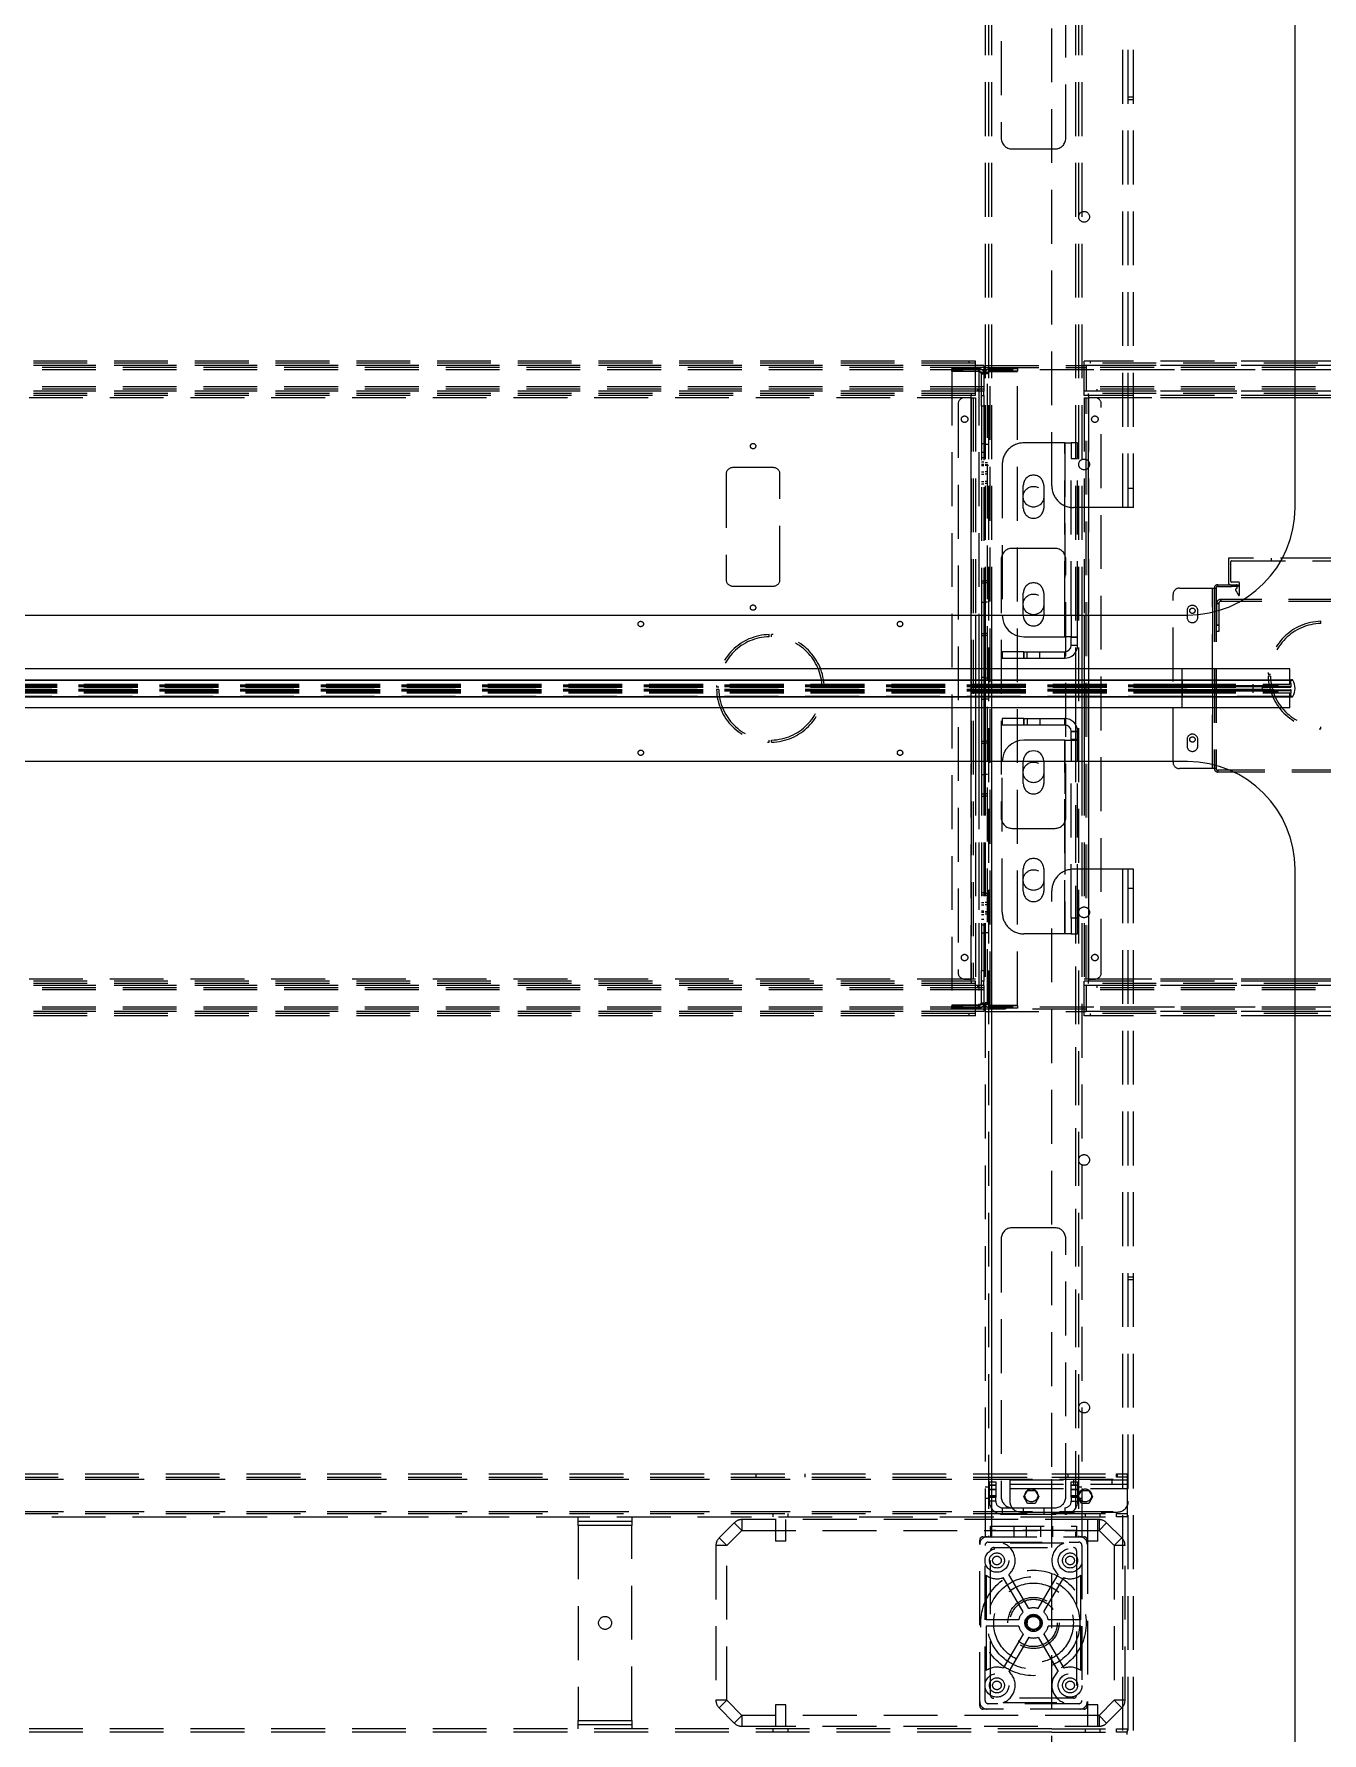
# Model space of a CAD drawing. Header units: millimetres. Extents: x -429 to 16771, y -1239 to 5751.
# Drawn here: x 1214 to 1812, y 364 to 1153 of the extents above; entities that cross this region are included whole.
import ezdxf

# ---------------------------------------------------------------- set-up
doc = ezdxf.new("R2010")
doc.units = ezdxf.units.MM
doc.header["$LTSCALE"] = 100
doc.linetypes.add('HIDDEN', pattern=[0.375, 0.25, -0.125])

msp = doc.modelspace()

# ---------------------------------------------------------------- linework, layer by layer
at = {"color": 7, "linetype": 'HIDDEN', "lineweight": -3}
for p, q in [((1720, 933.4), (1720, 1633.4)), ((1720, 933.4), (1720, 1633.4)), ((1722.5, 933.4), (1722.5, 1633.4)), ((1725, 933.4), (1725, 1633.4)), ((1687, 943.4), (1687, 1623.4)), ((1656, 1243.4), (1656, 883.4)), ((1657.6, 1243.4), (1657.6, 455.4)), ((1659, 1243.4), (1659, 455.4)), ((1659, 1243.4), (1659, 455.4)), ((1659, 1243.4), (1659, 455.4)), ((1659, 1243.4), (1659, 883.4)), ((1698, 1243.4), (1698, 455.4)), ((1698, 1243.4), (1698, 455.4)), ((1698, 1243.4), (1698, 455.4)), ((1698, 1243.4), (1698, 866.09)), ((1699.4, 1243.4), (1699.4, 455.4)), ((1701, 1243.4), (1701, 883.4)), ((1663.5, 1224.9), (1663.5, 1104.9)), ((1693.5, 1104.9), (1693.5, 1224.9)), ((1725, 1123.98), (1722.5, 1123.98)), ((1722.5, 1122.83), (1725, 1122.83)), ((1668.5, 1099.9), (1688.5, 1099.9)), ((1655.5, 999.4), (144.5, 999.4)), ((1655.5, 998.4), (144.5, 998.4)), ((1655.5, 997.4), (144.5, 997.4)), ((1655.5, 997.4), (144.5, 997.4)), ((1655.5, 997.4), (144.5, 997.4)), ((1655.5, 997.4), (144.5, 997.4)), ((1651.5, 1001.4), (148.5, 1001.4)), ((1651.5, 1000.4), (148.5, 1000.4)), ((1651.5, 999.4), (148.5, 999.4)), ((1651.5, 999.4), (148.5, 999.4)), ((1640.5, 996.7), (1640.5, 997.9)), ((1640.5, 997.9), (1645.5, 997.9)), ((1645.5, 996.7), (1640.5, 996.7)), ((1653.1, 996.53), (1640.5, 996.53)), ((1640.5, 996.53), (1640.5, 702.28)), ((1645.5, 997.9), (1645.5, 996.7)), ((1645.5, 997.9), (1653.1, 997.9)), ((1645.5, 996.7), (1653.1, 996.7)), ((1648.5, 1001.4), (1648.5, 1000.4)), ((1651.5, 999.4), (1651.5, 1001.4)), ((1651.5, 987.4), (1651.5, 999.4)), ((1653.1, 996.7), (1653.1, 997.9)), ((1653.1, 997.9), (1653.1, 996.7)), ((1653.1, 996.53), (1653.1, 702.28)), ((1653.1, 996.53), (1653.1, 883.4)), ((1655.5, 995.5), (1654.3, 995.5)), ((1654.3, 985.4), (1654.3, 995.5)), ((1654.3, 995.5), (1655.5, 995.5)), ((1655.5, 999.4), (1655.5, 997.4)), ((1655.5, 997.4), (1655.5, 989.4)), ((1656, 999.4), (1703, 999.4)), ((1656, 998.4), (1703, 998.4)), ((1969, 997.4), (1656, 997.4)), ((1969, 997.4), (1656, 997.4)), ((1657.2, 995.5), (1656, 995.5)), ((1657.2, 995.5), (1656, 995.5)), ((1657.2, 703.3), (1657.2, 995.5)), ((1658.4, 996.7), (1658.4, 997.9)), ((1666, 997.9), (1658.4, 997.9)), ((1658.4, 997.9), (1658.4, 996.7)), ((1666, 996.7), (1658.4, 996.7)), ((1658.4, 702.28), (1658.4, 996.53)), ((1658.4, 702.28), (1658.4, 996.53)), ((1658.4, 996.53), (1671, 996.53)), ((1666, 996.7), (1666, 997.9)), ((1666, 997.9), (1671, 997.9)), ((1671, 996.7), (1666, 996.7)), ((1671, 997.9), (1671, 996.7)), ((1671, 702.28), (1671, 996.53)), ((1800, 1001.4), (1702, 1001.4)), ((1702, 999.4), (1702, 1001.4)), ((1923, 1000.4), (1702, 1000.4)), ((1702, 987.4), (1702, 999.4)), ((1923, 999.4), (1702, 999.4)), ((1800, 999.4), (1702, 999.4)), ((1922, 999.4), (1703, 999.4)), ((1703, 999.4), (1703, 997.4)), ((1922, 998.4), (1703, 998.4)), ((1922, 997.4), (1703, 997.4)), ((1703, 997.4), (1703, 989.4)), ((1922, 997.4), (1703, 997.4)), ((1705, 1000.4), (1705, 1001.4)), ((1655.5, 989.4), (144.5, 989.4)), ((1655.5, 989.4), (144.5, 989.4)), ((1655.5, 988.4), (144.5, 988.4)), ((1655.5, 987.4), (144.5, 987.4)), ((1651.5, 987.4), (148.5, 987.4)), ((1651.5, 987.4), (148.5, 987.4)), ((1651.5, 986.4), (148.5, 986.4)), ((1649.5, 986.4), (1649.5, 985.4)), ((1651.5, 985.4), (1651.5, 987.4)), ((1652.5, 988.4), (1652.5, 987.4)), ((1655.5, 989.4), (1655.5, 987.4)), ((1655.5, 985.4), (1655.5, 987.4)), ((1702, 985.4), (1702, 987.4)), ((1923, 987.4), (1702, 987.4)), ((1800, 987.4), (1702, 987.4)), ((1923, 986.4), (1702, 986.4)), ((1922, 989.4), (1703, 989.4)), ((1703, 989.4), (1703, 987.4)), ((1922, 989.4), (1703, 989.4)), ((1922, 988.4), (1703, 988.4)), ((1922, 987.4), (1703, 987.4)), ((1704, 985.4), (1704, 986.4)), ((1708, 987.4), (1708, 988.4)), ((1651.5, 985.4), (148.5, 985.4)), ((1649.5, 984.4), (150.5, 984.4)), ((1649.5, 984.4), (150.5, 984.4)), ((1643.5, 981.4), (1643.5, 717.4)), ((1649.5, 984.4), (1646.5, 984.4)), ((1649.5, 984.4), (1649.5, 985.4)), ((1649.5, 984.4), (1651.5, 984.4)), ((1649.5, 714.4), (1649.5, 984.4)), ((1649.5, 984.4), (1649.5, 714.4)), ((1649.5, 984.4), (1649.5, 714.4)), ((1649.5, 883.4), (1649.5, 984.4)), ((1650.5, 984.4), (1650.5, 714.4)), ((1651.5, 984.4), (1651.5, 883.4)), ((1654.3, 985.4), (1655.5, 985.4)), ((1654.3, 980.4), (1654.3, 985.4)), ((1655.5, 980.4), (1654.3, 980.4)), ((1654.3, 980.4), (1654.3, 883.4)), ((1655.5, 985.4), (1655.5, 980.4)), ((1655.5, 980.4), (1655.5, 883.4)), ((1800, 985.4), (1702, 985.4)), ((1702, 984.4), (1702, 883.4)), ((1702, 984.4), (1704, 984.4)), ((1703, 714.4), (1703, 984.4)), ((1704, 985.4), (1704, 984.4)), ((1921, 984.4), (1704, 984.4)), ((1704, 984.4), (1704, 714.4)), ((1704, 984.4), (1704, 714.4)), ((1704, 714.4), (1704, 984.4)), ((1707, 984.4), (1704, 984.4)), ((1800, 984.4), (1704, 984.4)), ((1704, 984.4), (1704, 883.4)), ((1710, 717.4), (1710, 981.4)), ((1655.5, 962.9), (1654.3, 962.9)), ((1657.6, 962.7), (1656, 962.7)), ((1693, 963.4), (1674, 963.4)), ((1693, 963.4), (1693, 873.4)), ((1693, 963.4), (1696, 963.4)), ((1693, 883.4), (1693, 963.4)), ((1699, 963.4), (1696, 963.4)), ((1696, 963.4), (1696, 956.11)), ((1699, 956.11), (1699, 963.4)), ((1654.3, 959.15), (1655.5, 959.15)), ((1654.3, 959.15), (1655.5, 959.15)), ((1654.3, 956.65), (1655.5, 956.65)), ((1654.3, 956.65), (1655.5, 956.65)), ((1696, 956.11), (1699, 956.11)), ((1696, 883.4), (1696, 956.11)), ((1699, 883.4), (1699, 956.11)), ((1535.75, 948.9), (1535.75, 899.9)), ((1557.75, 951.9), (1538.75, 951.9)), ((1560.75, 899.9), (1560.75, 948.9)), ((1655.5, 954.4), (1654.3, 954.4)), ((1655.5, 953.4), (1654.3, 953.4)), ((1654.3, 952.9), (1655.5, 952.9)), ((1654.3, 949.9), (1655.5, 949.9)), ((1654.3, 948.9), (1655.5, 948.9)), ((1657.2, 954.15), (1656, 954.15)), ((1657.2, 953.15), (1656, 953.15)), ((1656, 953.1), (1657.6, 953.1)), ((1657.2, 949.9), (1656, 949.9)), ((1657.2, 948.9), (1656, 948.9)), ((1664, 953.4), (1664, 883.4)), ((1654.3, 945.4), (1655.5, 945.4)), ((1654.3, 944.41), (1655.5, 944.41)), ((1656, 945.65), (1657.2, 945.65)), ((1656, 944.66), (1657.2, 944.66)), ((1673.75, 933.15), (1673.75, 943.65)), ((1683.25, 943.65), (1683.25, 933.15)), ((1725, 942.25), (1722.5, 942.25)), ((1720, 933.4), (1697, 933.4)), ((1725, 933.4), (1720, 933.4)), ((1663.5, 909.4), (1663.5, 789.4)), ((1688.5, 914.4), (1668.5, 914.4)), ((1693.5, 789.4), (1693.5, 909.4)), ((1769, 909.55), (1769, 898.55)), ((1855.7, 909.85), (1769.3, 909.85)), ((1770.2, 899.05), (1770.2, 908.35)), ((1770.5, 908.65), (1854.5, 908.65)), ((1789, 908.65), (1789, 909.85)), ((1538.75, 896.9), (1557.75, 896.9)), ((1654.3, 899.4), (1655.5, 899.4)), ((1654.3, 898.4), (1655.5, 898.4)), ((1657.2, 899.4), (1656, 899.4)), ((1657.2, 898.4), (1656, 898.4)), ((1673.75, 883.4), (1673.75, 893.65)), ((1683.25, 893.65), (1683.25, 883.4)), ((1743.3, 815.15), (1743.3, 892.95)), ((1746.3, 895.95), (1761.7, 895.95)), ((1761.7, 895.95), (1761.7, 812.15)), ((1761.7, 895.95), (1763.3, 895.95)), ((1761.7, 812.15), (1761.7, 895.95)), ((1762.5, 895.95), (1762.5, 812.15)), ((1763.3, 895.95), (1763.3, 812.15)), ((1764.1, 897.55), (1764.1, 896.75)), ((1764.1, 897.55), (1770.5, 897.55)), ((1764.1, 896.75), (1770.5, 896.75)), ((1770, 897.55), (1772.6, 897.55)), ((1773.8, 898.75), (1770.5, 898.75)), ((1770.5, 896.75), (1770.5, 897.55)), ((1770.5, 897.55), (1770.5, 896.75)), ((1773.5, 896.75), (1770.5, 896.75)), ((1772.49, 894.72), (1772.9, 894.08)), ((1772.6, 897.55), (1773.5, 897.55)), ((1772.9, 897.25), (1772.9, 895.91)), ((1772.9, 894.08), (1773.73, 892.65)), ((1773.5, 897.55), (1773.5, 896.75)), ((1774.1, 892.75), (1774.1, 898.45)), ((1654.3, 889.4), (1655.5, 889.4)), ((1654.3, 889.4), (1655.5, 889.4)), ((1654.3, 889.4), (1655.5, 889.4)), ((1654.3, 889.4), (1655.5, 889.4)), ((1657.2, 889.4), (1656, 889.4)), ((1657.2, 889.4), (1656, 889.4)), ((1657.2, 889.4), (1656, 889.4)), ((1657.2, 889.4), (1656, 889.4)), ((1749.8, 885.45), (1749.8, 882.45)), ((1754.8, 882.45), (1754.8, 885.45)), ((1764.5, 888.75), (1763.5, 888.75)), ((1763.5, 888.75), (1763.5, 878.75)), ((1763.5, 888.75), (1764.5, 888.75)), ((1764.5, 888.75), (1763.5, 888.75)), ((1763.5, 888.75), (1764.5, 888.75)), ((1764.5, 888.75), (1764.5, 878.75)), ((1765.5, 890.75), (1765.5, 889.75)), ((1859.5, 890.75), (1765.5, 890.75)), ((1765.5, 889.75), (1765.5, 890.75)), ((1765.5, 890.75), (1765.5, 889.75)), ((1765.5, 889.75), (1765.5, 890.75)), ((1859.5, 889.75), (1765.5, 889.75)), ((1763.5, 878.75), (1764.5, 878.75)), ((1763.5, 875.75), (1763.5, 878.75)), ((1764.5, 878.75), (1763.5, 878.75)), ((1763.5, 878.75), (1764.5, 878.75)), ((1764.5, 878.75), (1763.5, 878.75)), ((1764.5, 878.75), (1764.5, 875.75)), ((1812, 879.55), (1812, 880.55)), ((1555.8, 873.4), (1555.8, 874.4)), ((1556.8, 873.4), (1556.8, 874.4)), ((1654.3, 874.9), (1655.5, 874.9)), ((1654.3, 873.9), (1655.5, 873.9)), ((1657.2, 874.9), (1656, 874.9)), ((1657.2, 873.9), (1656, 873.9)), ((1696, 873.4), (1699, 873.4)), ((1696, 869.4), (1699, 869.4)), ((1764.5, 875.75), (1763.5, 875.75)), ((1674, 866.4), (1674, 863.4)), ((1675.5, 863.4), (1675.5, 866.4)), ((1681.5, 863.4), (1681.5, 866.4)), ((1693, 863.4), (1693, 866.4)), ((1747.5, 853.19), (52.5, 853.19)), ((1747.5, 853.17), (52.5, 853.17)), ((900, 853.19), (1747.5, 853.19)), ((1649.5, 840.4), (1649.5, 858.4)), ((1651.5, 858.4), (1651.5, 840.4)), ((1653.1, 858.4), (1653.1, 840.4)), ((1654.3, 858.4), (1654.3, 840.4)), ((1655.5, 854.4), (1654.3, 854.4)), ((1655.5, 858.4), (1655.5, 840.4)), ((1656, 858.4), (1656, 840.4)), ((1657.6, 854.2), (1656, 854.2)), ((1659, 858.4), (1659, 840.4)), ((1698, 858.4), (1698, 840.4)), ((1701, 858.4), (1701, 840.4)), ((1702, 858.4), (1702, 840.4)), ((1704, 858.4), (1704, 840.4)), ((1747.5, 851.4), (1747.5, 858.4)), ((1747.5, 853.19), (1747.5, 853.4)), ((1747.5, 853.4), (1747.5, 853.17)), ((1747.5, 853.19), (1747.5, 853.4)), ((1747.5, 851.4), (1747.5, 853.4)), ((1747.5, 853.19), (1798, 853.19)), ((1747.5, 850.32), (1747.5, 853.19)), ((1798, 853.19), (1747.5, 853.19)), ((1747.5, 850.85), (1747.5, 853.19)), ((1798.92, 853.17), (1747.5, 853.17)), ((1747.5, 853.17), (1747.5, 845.64)), ((1787.5, 856.05), (1788.5, 856.05)), ((1788.5, 855.05), (1787.5, 855.05)), ((1797.5, 851.4), (1797.5, 853.4)), ((1798.15, 850.32), (1798, 853.19)), ((1747.5, 850.65), (52.5, 850.65)), ((1747.5, 850.65), (52.5, 850.65)), ((1747.5, 850.65), (52.5, 850.65)), ((1747.5, 850.32), (52.5, 850.32)), ((1747.5, 850.15), (52.5, 850.15)), ((1747.5, 850.15), (52.5, 850.15)), ((1747.5, 848.65), (52.5, 848.65)), ((1747.5, 848.65), (52.5, 848.65)), ((1747.5, 848.49), (52.5, 848.49)), ((1747.5, 848.15), (52.5, 848.15)), ((1747.5, 848.15), (52.5, 848.15)), ((1747.5, 848.15), (52.5, 848.15)), ((1747.5, 845.64), (52.5, 845.64)), ((1747.5, 845.61), (52.5, 845.61)), ((900, 851.4), (1747.5, 851.4)), ((900, 850.85), (1747.5, 850.85)), ((1747.5, 850.85), (900, 850.85)), ((1747.5, 850.85), (900, 850.85)), ((1747.5, 850.85), (900, 850.85)), ((900, 850.84), (1747.5, 850.84)), ((900, 850.84), (1747.5, 850.84)), ((900, 850.65), (1747.5, 850.65)), ((900, 850.65), (1747.5, 850.65)), ((900, 850.65), (1747.5, 850.65)), ((900, 850.37), (1747.5, 850.37)), ((900, 850.32), (1747.5, 850.32)), ((900, 850.15), (1747.5, 850.15)), ((900, 850.15), (1747.5, 850.15)), ((900, 850), (1747.5, 850)), ((900, 849.97), (1747.5, 849.97)), ((900, 849.97), (1747.5, 849.97)), ((900, 849.95), (1747.5, 849.95)), ((900, 849.95), (1747.5, 849.95)), ((1747.5, 848.85), (900, 848.85)), ((1747.5, 848.85), (900, 848.85)), ((900, 848.83), (1747.5, 848.83)), ((900, 848.83), (1747.5, 848.83)), ((900, 848.8), (1747.5, 848.8)), ((900, 848.65), (1747.5, 848.65)), ((900, 848.65), (1747.5, 848.65)), ((900, 848.49), (1747.5, 848.49)), ((900, 848.44), (1747.5, 848.44)), ((900, 848.15), (1747.5, 848.15)), ((900, 848.15), (1747.5, 848.15)), ((900, 848.15), (1747.5, 848.15)), ((900, 847.97), (1747.5, 847.97)), ((900, 847.97), (1747.5, 847.97)), ((900, 847.96), (1747.5, 847.96)), ((900, 847.95), (1747.5, 847.95)), ((900, 847.95), (1747.5, 847.95)), ((900, 847.95), (1747.5, 847.95)), ((900, 847.4), (1747.5, 847.4)), ((900, 845.61), (1747.5, 845.61)), ((1532.3, 849.9), (1531.3, 849.9)), ((1532.3, 848.9), (1531.3, 848.9)), ((1581.29, 849.9), (1580.29, 849.9)), ((1581.29, 848.9), (1580.29, 848.9)), ((1654.3, 850.65), (1655.5, 850.65)), ((1654.3, 850.65), (1655.5, 850.65)), ((1654.3, 848.15), (1655.5, 848.15)), ((1654.3, 848.15), (1655.5, 848.15)), ((1654.3, 844.4), (1655.5, 844.4)), ((1656, 844.6), (1657.6, 844.6)), ((1747.5, 851.4), (1797.5, 851.4)), ((1747.5, 850.85), (1747.5, 851.4)), ((1747.5, 850.85), (1747.5, 851.4)), ((1747.5, 850.84), (1747.5, 850.85)), ((1747.5, 850.85), (1747.5, 850.85)), ((1747.5, 850.85), (1786.93, 850.85)), ((1747.5, 850.85), (1747.5, 850.65)), ((1747.5, 850.85), (1747.5, 850.85)), ((1747.5, 850.84), (1791.9, 850.84)), ((1747.5, 849.97), (1747.5, 850.84)), ((1747.5, 850.84), (1789.4, 850.84)), ((1747.5, 849.97), (1747.5, 850.84)), ((1747.5, 849.97), (1747.5, 850.84)), ((1747.5, 850.84), (1747.5, 850.65)), ((1747.5, 849.97), (1747.5, 850.84)), ((1747.5, 850.84), (1747.5, 850.65)), ((1747.5, 850.37), (1747.5, 850.84)), ((1747.5, 849.97), (1747.5, 850.84)), ((1747.5, 850.84), (1747.5, 850.65)), ((1747.5, 850.84), (1747.5, 850.65)), ((1747.5, 850.84), (1747.5, 850.65)), ((1747.5, 850.37), (1747.5, 850.84)), ((1747.5, 849.97), (1747.5, 850.84)), ((1747.5, 850.32), (1747.5, 850.84)), ((1747.5, 850.65), (1792.18, 850.65)), ((1747.5, 850.65), (1747.5, 850)), ((1747.5, 850.65), (1747.5, 850.15)), ((1747.5, 850.65), (1789.68, 850.65)), ((1747.5, 850.65), (1747.5, 850.15)), ((1747.5, 850.65), (1787.18, 850.65)), ((1792.18, 850.65), (1747.5, 850.65)), ((1789.68, 850.65), (1747.5, 850.65)), ((1747.5, 850.65), (1747.5, 850.15)), ((1747.5, 850.65), (1747.5, 850)), ((1787.18, 850.65), (1747.5, 850.65)), ((1747.5, 850.65), (1747.5, 850.15)), ((1747.5, 850.37), (1785.41, 850.37)), ((1747.5, 848.85), (1747.5, 850.37)), ((1747.5, 848.85), (1747.5, 850.37)), ((1747.5, 850), (1747.5, 850.32)), ((1747.5, 850.32), (1798.15, 850.32)), ((1747.5, 850), (1747.5, 850.32)), ((1798.15, 850.32), (1747.5, 850.32)), ((1747.5, 850.15), (1789.68, 850.15)), ((1747.5, 850.15), (1787.18, 850.15)), ((1789.68, 850.15), (1747.5, 850.15)), ((1787.18, 850.15), (1747.5, 850.15)), ((1747.5, 850.15), (1747.5, 849.97)), ((1747.5, 850.15), (1747.5, 849.97)), ((1747.5, 850.15), (1747.5, 849.97)), ((1747.5, 850.15), (1747.5, 849.97)), ((1747.5, 850), (1797.85, 850)), ((1747.5, 849.97), (1789.95, 849.97)), ((1747.5, 849.95), (1747.5, 849.97)), ((1747.5, 849.97), (1787.45, 849.97)), ((1747.5, 849.97), (1747.5, 849.97)), ((1747.5, 849.95), (1789.88, 849.95)), ((1747.5, 849.95), (1787.38, 849.95)), ((1747.5, 848.85), (1747.5, 849.95)), ((1747.5, 848.85), (1747.5, 849.95)), ((1747.5, 848.83), (1747.5, 848.85)), ((1787.38, 848.85), (1747.5, 848.85)), ((1747.5, 847.97), (1747.5, 848.83)), ((1747.5, 848.83), (1789.97, 848.83)), ((1747.5, 848.83), (1787.47, 848.83)), ((1747.5, 847.97), (1747.5, 848.83)), ((1747.5, 847.97), (1747.5, 848.83)), ((1747.5, 847.97), (1747.5, 848.83)), ((1747.5, 848.83), (1747.5, 848.65)), ((1747.5, 847.97), (1747.5, 848.83)), ((1747.5, 848.83), (1747.5, 848.65)), ((1747.5, 848.44), (1747.5, 848.83)), ((1747.5, 848.83), (1747.5, 848.65)), ((1747.5, 848.83), (1747.5, 848.65)), ((1747.5, 847.97), (1747.5, 848.83)), ((1747.5, 848.44), (1747.5, 848.83)), ((1747.5, 848.49), (1747.5, 848.8)), ((1747.5, 848.8), (1797.85, 848.8)), ((1747.5, 848.8), (1747.5, 848.15)), ((1747.5, 848.49), (1747.5, 848.8)), ((1747.5, 848.8), (1747.5, 848.15)), ((1747.5, 848.65), (1789.68, 848.65)), ((1747.5, 848.65), (1747.5, 848.15)), ((1747.5, 848.65), (1787.18, 848.65)), ((1747.5, 848.65), (1747.5, 848.15)), ((1789.68, 848.65), (1747.5, 848.65)), ((1747.5, 848.65), (1747.5, 848.15)), ((1787.18, 848.65), (1747.5, 848.65)), ((1747.5, 848.65), (1747.5, 848.15)), ((1747.5, 848.49), (1798.15, 848.49)), ((1747.5, 845.61), (1747.5, 848.49)), ((1798.15, 848.49), (1747.5, 848.49)), ((1747.5, 847.97), (1747.5, 848.49)), ((1747.5, 848.44), (1785.41, 848.44)), ((1747.5, 847.97), (1747.5, 848.44)), ((1747.5, 847.97), (1747.5, 848.44)), ((1747.5, 848.15), (1792.18, 848.15)), ((1747.5, 848.15), (1789.68, 848.15)), ((1747.5, 848.15), (1787.18, 848.15)), ((1789.68, 848.15), (1747.5, 848.15)), ((1787.18, 848.15), (1747.5, 848.15)), ((1792.18, 848.15), (1747.5, 848.15)), ((1747.5, 848.15), (1747.5, 847.95)), ((1747.5, 848.15), (1747.5, 847.97)), ((1747.5, 848.15), (1747.5, 847.97)), ((1747.5, 848.15), (1747.5, 847.97)), ((1747.5, 848.15), (1747.5, 847.97)), ((1747.5, 848.15), (1747.5, 847.97)), ((1747.5, 847.95), (1747.5, 847.97)), ((1747.5, 847.97), (1791.89, 847.97)), ((1747.5, 847.97), (1789.39, 847.97)), ((1747.5, 847.96), (1786.91, 847.96)), ((1747.5, 847.95), (1747.5, 847.95)), ((1747.5, 847.4), (1747.5, 847.95)), ((1747.5, 847.4), (1747.5, 847.95)), ((1747.5, 847.95), (1747.5, 847.95)), ((1747.5, 845.61), (1747.5, 847.95)), ((1747.5, 847.4), (1797.5, 847.4)), ((1747.5, 840.4), (1747.5, 847.4)), ((1747.5, 845.4), (1747.5, 847.4)), ((1798.92, 845.64), (1747.5, 845.64)), ((1747.5, 845.64), (1747.5, 845.4)), ((1747.5, 845.4), (1747.5, 845.61)), ((1747.5, 845.61), (1798, 845.61)), ((1798, 845.61), (1747.5, 845.61)), ((1747.5, 845.4), (1747.5, 845.61)), ((1780.5, 847.4), (1780.5, 851.4)), ((1785.41, 850.37), (1786.93, 850.85)), ((1786.91, 847.96), (1785.41, 848.44)), ((1787.18, 850.65), (1787.18, 850.15)), ((1787.18, 848.65), (1787.18, 848.15)), ((1787.45, 849.97), (1789.4, 850.84)), ((1789.39, 847.97), (1787.47, 848.83)), ((1789.68, 850.65), (1789.68, 850.15)), ((1789.68, 848.65), (1789.68, 848.15)), ((1789.95, 849.97), (1791.9, 850.84)), ((1791.89, 847.97), (1789.97, 848.83)), ((1792.18, 850.65), (1792.18, 850)), ((1792.18, 848.8), (1792.18, 848.15)), ((1797.5, 845.4), (1797.5, 847.4)), ((1798, 845.61), (1798.15, 848.49)), ((1674, 835.4), (1674, 832.4)), ((1675.5, 835.4), (1675.5, 832.4)), ((1681.5, 835.4), (1681.5, 832.4)), ((1693, 832.4), (1693, 835.4)), ((1699, 829.4), (1696, 829.4)), ((1698, 832.72), (1698, 455.4)), ((1812, 830.56), (1812, 831.56)), ((1555.8, 824.41), (1555.8, 825.41)), ((1556.8, 824.41), (1556.8, 825.41)), ((1654.3, 824.9), (1655.5, 824.9)), ((1654.3, 823.9), (1655.5, 823.9)), ((1657.2, 824.9), (1656, 824.9)), ((1657.2, 823.9), (1656, 823.9)), ((1693, 825.4), (1693, 735.4)), ((1696, 825.4), (1699, 825.4)), ((1749.8, 825.65), (1749.8, 822.65)), ((1754.8, 822.65), (1754.8, 825.65)), ((1649.5, 714.4), (1649.5, 815.4)), ((1651.5, 815.4), (1651.5, 714.4)), ((1653.1, 815.4), (1653.1, 702.28)), ((1654.3, 815.4), (1654.3, 718.4)), ((1655.5, 815.4), (1655.5, 718.4)), ((1656, 815.4), (1656, 455.4)), ((1659, 815.4), (1659, 455.4)), ((1664, 745.4), (1664, 815.4)), ((1673.75, 805.15), (1673.75, 815.4)), ((1683.25, 815.4), (1683.25, 805.15)), ((1693, 735.4), (1693, 815.4)), ((1696, 742.7), (1696, 815.4)), ((1699, 742.7), (1699, 815.4)), ((1701, 815.4), (1701, 455.4)), ((1702, 815.4), (1702, 714.4)), ((1704, 815.4), (1704, 714.4)), ((1654.3, 809.4), (1655.5, 809.4)), ((1654.3, 809.4), (1655.5, 809.4)), ((1654.3, 809.4), (1655.5, 809.4)), ((1654.3, 809.4), (1655.5, 809.4)), ((1657.2, 809.4), (1656, 809.4)), ((1657.2, 809.4), (1656, 809.4)), ((1657.2, 809.4), (1656, 809.4)), ((1657.2, 809.4), (1656, 809.4)), ((1761.7, 812.15), (1746.3, 812.15)), ((1763.3, 812.15), (1761.7, 812.15)), ((1764.1, 811.35), (1764.1, 810.55)), ((1860.9, 811.35), (1764.1, 811.35)), ((1860.9, 810.55), (1764.1, 810.55)), ((1654.3, 800.4), (1655.5, 800.4)), ((1654.3, 799.4), (1655.5, 799.4)), ((1657.2, 800.4), (1656, 800.4)), ((1657.2, 799.4), (1656, 799.4)), ((1668.5, 784.4), (1688.5, 784.4)), ((1673.75, 755.15), (1673.75, 765.65)), ((1683.25, 765.65), (1683.25, 755.15)), ((1720, 765.4), (1697, 765.4)), ((1720, 65.4), (1720, 765.4)), ((1725, 765.4), (1720, 765.4)), ((1720, 65.4), (1720, 765.4)), ((1722.5, 65.4), (1722.5, 765.4)), ((1725, 65.4), (1725, 765.4)), ((1655.5, 754.4), (1654.3, 754.4)), ((1655.5, 753.4), (1654.3, 753.4)), ((1654.3, 749.9), (1655.5, 749.9)), ((1657.2, 754.15), (1656, 754.15)), ((1657.2, 753.15), (1656, 753.15)), ((1657.2, 749.9), (1656, 749.9)), ((1687, 75.4), (1687, 755.4)), ((1722.5, 756.55), (1725, 756.55)), ((1654.3, 748.9), (1655.5, 748.9)), ((1655.5, 745.9), (1654.3, 745.9)), ((1654.3, 745.4), (1655.5, 745.4)), ((1654.3, 744.41), (1655.5, 744.41)), ((1654.3, 742.15), (1655.5, 742.15)), ((1654.3, 742.15), (1655.5, 742.15)), ((1657.2, 748.9), (1656, 748.9)), ((1657.6, 745.7), (1656, 745.7)), ((1656, 745.65), (1657.2, 745.65)), ((1656, 744.66), (1657.2, 744.66)), ((1699, 742.7), (1696, 742.7)), ((1696, 742.7), (1696, 735.4)), ((1699, 735.4), (1699, 742.7)), ((1654.3, 739.65), (1655.5, 739.65)), ((1654.3, 739.65), (1655.5, 739.65)), ((1654.3, 735.9), (1655.5, 735.9)), ((1656, 736.1), (1657.6, 736.1)), ((1693, 735.4), (1674, 735.4)), ((1696, 735.4), (1693, 735.4)), ((1696, 735.4), (1699, 735.4)), ((1654.3, 718.4), (1655.5, 718.4)), ((1654.3, 713.4), (1654.3, 718.4)), ((1655.5, 718.4), (1655.5, 713.4)), ((1655.5, 711.4), (144.5, 711.4)), ((1655.5, 710.4), (144.5, 710.4)), ((1651.5, 713.4), (148.5, 713.4)), ((1651.5, 712.4), (148.5, 712.4)), ((1651.5, 711.4), (148.5, 711.4)), ((1651.5, 711.4), (148.5, 711.4)), ((1649.5, 714.4), (150.5, 714.4)), ((1649.5, 714.4), (150.5, 714.4)), ((1646.5, 714.4), (1649.5, 714.4)), ((1649.5, 713.4), (1649.5, 714.4)), ((1651.5, 714.4), (1649.5, 714.4)), ((1649.5, 713.4), (1649.5, 712.4)), ((1651.5, 711.4), (1651.5, 713.4)), ((1651.5, 699.4), (1651.5, 711.4)), ((1652.5, 711.4), (1652.5, 710.4)), ((1655.5, 713.4), (1654.3, 713.4)), ((1654.3, 703.3), (1654.3, 713.4)), ((1655.5, 711.4), (1655.5, 713.4)), ((1655.5, 711.4), (1655.5, 709.4)), ((1704, 714.4), (1702, 714.4)), ((1800, 713.4), (1702, 713.4)), ((1702, 711.4), (1702, 713.4)), ((1923, 712.4), (1702, 712.4)), ((1702, 699.4), (1702, 711.4)), ((1923, 711.4), (1702, 711.4)), ((1800, 711.4), (1702, 711.4)), ((1703, 711.4), (1703, 709.4)), ((1922, 711.4), (1703, 711.4)), ((1922, 710.4), (1703, 710.4)), ((1704, 714.4), (1704, 713.4)), ((1921, 714.4), (1704, 714.4)), ((1704, 714.4), (1707, 714.4)), ((1800, 714.4), (1704, 714.4)), ((1704, 712.4), (1704, 713.4)), ((1708, 710.4), (1708, 711.4)), ((1655.5, 709.4), (144.5, 709.4)), ((1655.5, 709.4), (144.5, 709.4)), ((1653.1, 702.28), (1640.5, 702.28)), ((1654.3, 703.3), (1655.5, 703.3)), ((1654.3, 703.3), (1655.5, 703.3)), ((1655.5, 709.4), (1655.5, 701.4)), ((1657.2, 703.3), (1656, 703.3)), ((1657.2, 703.3), (1656, 703.3)), ((1658.4, 702.28), (1671, 702.28)), ((1922, 709.4), (1703, 709.4)), ((1703, 709.4), (1703, 701.4)), ((1922, 709.4), (1703, 709.4)), ((1655.5, 701.4), (144.5, 701.4)), ((1655.5, 701.4), (144.5, 701.4)), ((1655.5, 701.4), (144.5, 701.4)), ((1655.5, 701.4), (144.5, 701.4)), ((1655.5, 700.4), (144.5, 700.4)), ((1655.5, 699.4), (144.5, 699.4)), ((1651.5, 699.4), (148.5, 699.4)), ((1651.5, 699.4), (148.5, 699.4)), ((1651.5, 698.4), (148.5, 698.4)), ((1651.5, 697.4), (148.5, 697.4)), ((1640.5, 700.9), (1640.5, 702.1)), ((1640.5, 702.1), (1645.5, 702.1)), ((1645.5, 700.9), (1640.5, 700.9)), ((1645.5, 702.1), (1645.5, 700.9)), ((1653.1, 702.1), (1645.5, 702.1)), ((1645.5, 700.9), (1653.1, 700.9)), ((1648.5, 698.4), (1648.5, 697.4)), ((1651.5, 697.4), (1651.5, 699.4)), ((1653.1, 700.9), (1653.1, 702.1)), ((1653.1, 700.9), (1653.1, 702.1)), ((1655.5, 701.4), (1655.5, 699.4)), ((1969, 701.4), (1656, 701.4)), ((1969, 701.4), (1656, 701.4)), ((1703, 700.4), (1656, 700.4)), ((1656, 699.4), (1703, 699.4)), ((1658.4, 702.1), (1658.4, 700.9)), ((1658.4, 702.1), (1666, 702.1)), ((1658.4, 700.9), (1658.4, 702.1)), ((1658.4, 700.9), (1666, 700.9)), ((1666, 700.9), (1666, 702.1)), ((1666, 702.1), (1671, 702.1)), ((1671, 700.9), (1666, 700.9)), ((1671, 702.1), (1671, 700.9)), ((1702, 697.4), (1702, 699.4)), ((1923, 699.4), (1702, 699.4)), ((1800, 699.4), (1702, 699.4)), ((1923, 698.4), (1702, 698.4)), ((1800, 697.4), (1702, 697.4)), ((1703, 701.4), (1703, 699.4)), ((1922, 701.4), (1703, 701.4)), ((1922, 701.4), (1703, 701.4)), ((1922, 700.4), (1703, 700.4)), ((1922, 699.4), (1703, 699.4)), ((1705, 697.4), (1705, 698.4)), ((1663.5, 593.9), (1663.5, 473.9)), ((1688.5, 598.9), (1668.5, 598.9)), ((1693.5, 473.9), (1693.5, 593.9)), ((1725, 575.98), (1722.5, 575.98)), ((1722.5, 574.83), (1725, 574.83)), ((78, 482.15), (1722, 482.15)), ((78, 482.15), (1722, 482.15)), ((113, 484.65), (1687, 484.65)), ((113, 483.15), (1687, 483.15)), ((113, 482.15), (1687, 482.15)), ((113, 482.15), (1687, 482.15)), ((1549.5, 484.65), (1549.5, 483.15)), ((1572.5, 483.15), (1572.5, 484.65)), ((1667.5, 481.9), (1722.5, 481.9)), ((1667.5, 481.9), (1667.5, 477.9)), ((1687, 484.65), (1717, 484.65)), ((1687, 483.15), (1717, 483.15)), ((1687, 467.15), (1687, 482.15)), ((1694.5, 484.65), (1694.5, 483.15)), ((1697, 481.9), (1697, 479.9)), ((1715, 479.9), (1715, 481.9)), ((1717, 483.15), (1717, 484.65)), ((1717, 484.65), (1722, 484.65)), ((1722, 483.15), (1717, 483.15)), ((1717.5, 483.15), (1717.5, 484.65)), ((1722, 484.65), (1722, 483.15)), ((1722, 483.15), (1722, 482.15)), ((1722, 482.15), (1722, 467.15)), ((1657.6, 478.4), (1656, 478.4)), ((1658, 480.9), (1661, 480.9)), ((1658, 479.44), (1658, 480.9)), ((1661, 479.44), (1658, 479.44)), ((1658, 477.37), (1658, 479.44)), ((1658, 479.44), (1661, 479.44)), ((1658, 477.37), (1661, 477.37)), ((1658, 473.83), (1658, 477.37)), ((1661, 477.37), (1658, 477.37)), ((1661, 477.15), (1658, 477.15)), ((1658, 474.65), (1661, 474.65)), ((1661, 473.83), (1658, 473.83)), ((1658, 471.9), (1658, 473.83)), ((1658, 473.83), (1661, 473.83)), ((1661, 480.9), (1661, 479.44)), ((1661, 479.44), (1661, 477.37)), ((1661, 477.37), (1661, 473.83)), ((1661, 471.9), (1661, 473.83)), ((1667.5, 479.9), (1722.5, 479.9)), ((1667.5, 477.9), (1722.5, 477.9)), ((1667.5, 477.9), (1667.5, 471.9)), ((1667.5, 477.9), (1722.5, 477.9)), ((1667.5, 477.9), (1722.5, 477.9)), ((1667.5, 477.9), (1722.5, 477.9)), ((1674.03, 473.9), (1675.77, 476.9)), ((1675.77, 470.9), (1674.03, 473.9)), ((1675.77, 476.9), (1679.23, 476.9)), ((1679.23, 476.9), (1680.96, 473.9)), ((1680.96, 473.9), (1679.23, 470.9)), ((1696, 480.9), (1699, 480.9)), ((1696, 479.44), (1696, 480.9)), ((1699, 479.44), (1696, 479.44)), ((1696, 477.37), (1696, 479.44)), ((1696, 479.44), (1699, 479.44)), ((1696, 473.83), (1696, 477.37)), ((1696, 477.37), (1699, 477.37)), ((1699, 477.37), (1696, 477.37)), ((1699, 477.15), (1696, 477.15)), ((1696, 474.65), (1699, 474.65)), ((1699, 473.83), (1696, 473.83)), ((1696, 473.83), (1696, 471.9)), ((1696, 473.83), (1699, 473.83)), ((1699, 480.9), (1699, 479.44)), ((1699, 479.44), (1699, 477.37)), ((1699, 477.37), (1699, 473.83)), ((1699, 473.83), (1699, 471.9)), ((1699.03, 473.9), (1700.77, 476.9)), ((1700.77, 470.9), (1699.03, 473.9)), ((1701, 478.4), (1699.4, 478.4)), ((1700.77, 476.9), (1704.23, 476.9)), ((1704.23, 476.9), (1705.96, 473.9)), ((1705.96, 473.9), (1704.23, 470.9)), ((78, 467.15), (1722, 467.15)), ((78, 467.15), (1722, 467.15)), ((113, 467.15), (1687, 467.15)), ((113, 467.15), (1687, 467.15)), ((113, 466.15), (1687, 466.15)), ((1557.5, 466.15), (1557.5, 464.65)), ((1564.5, 464.65), (1564.5, 466.15)), ((1656, 473.4), (1657.6, 473.4)), ((1661, 471.9), (1658, 471.9)), ((1661, 471.9), (1658, 471.9)), ((1664, 468.9), (1664, 465.9)), ((1664, 468.9), (1693, 468.9)), ((1664, 468.9), (1664, 465.9)), ((1664, 465.9), (1693, 465.9)), ((1672.5, 466.9), (1717.5, 466.9)), ((1673.75, 468.9), (1673.75, 465.9)), ((1679.23, 470.9), (1675.77, 470.9)), ((1683.25, 468.9), (1683.25, 465.9)), ((1687, 466.15), (1717, 466.15)), ((1693, 468.9), (1693, 465.9)), ((1693, 468.9), (1693, 465.9)), ((1696, 471.9), (1699, 471.9)), ((1696, 471.9), (1699, 471.9)), ((1699.4, 473.4), (1701, 473.4)), ((1704.23, 470.9), (1700.77, 470.9)), ((1702.5, 466.15), (1702.5, 464.65)), ((1709.5, 464.65), (1709.5, 466.15)), ((1717, 464.65), (1717, 466.15)), ((1717, 466.15), (1722, 466.15)), ((1722, 467.15), (1722, 466.15)), ((1722, 466.15), (1722, 464.65)), ((1110, 464.65), (1687, 464.65)), ((1467, 460.65), (1467, 464.65)), ((1467, 462.65), (1492, 462.65)), ((1492, 460.65), (1467, 460.65)), ((1467, 460.65), (1467, 370.15)), ((1492, 460.65), (1467, 460.65)), ((1492, 464.65), (1492, 460.65)), ((1492, 370.15), (1492, 460.65)), ((1539.53, 461.94), (1532.46, 454.87)), ((1536, 451.33), (1543.07, 458.4)), ((1539.53, 461.94), (1543.07, 458.4)), ((1708.93, 463.4), (1543.07, 463.4)), ((1543.07, 463.4), (1543.07, 458.4)), ((1543.07, 458.4), (1708.93, 458.4)), ((1558.6, 463.4), (1558.6, 453.4)), ((1563.4, 453.4), (1563.4, 463.4)), ((1658.5, 460.4), (1698.5, 460.4)), ((1658.5, 458.4), (1658.5, 460.4)), ((1658.5, 458.4), (1658.5, 455.4)), ((1698.5, 458.4), (1658.5, 458.4)), ((1669.5, 455.4), (1669.5, 460.4)), ((1675.1, 460.4), (1675.1, 455.4)), ((1681.9, 455.4), (1681.9, 460.4)), ((1687, 464.65), (1717, 464.65)), ((1687.5, 455.4), (1687.5, 460.4)), ((1698.5, 460.4), (1698.5, 458.4)), ((1698.5, 458.4), (1698.5, 455.4)), ((1703.6, 463.4), (1703.6, 453.4)), ((1708.4, 453.4), (1708.4, 463.4)), ((1708.93, 463.4), (1708.93, 458.4)), ((1712.46, 461.94), (1708.93, 458.4)), ((1708.93, 458.4), (1716, 451.33)), ((1719.53, 454.87), (1712.46, 461.94)), ((1722, 464.65), (1717, 464.65)), ((1531, 451.33), (1531, 379.47)), ((1536, 451.33), (1531, 451.33)), ((1532.46, 454.87), (1536, 451.33)), ((1536, 379.47), (1536, 451.33)), ((1563.4, 453.4), (1558.6, 453.4)), ((1653.5, 376.9), (1653.5, 453.9)), ((1655, 455.4), (1702, 455.4)), ((1656, 379.4), (1656, 451.4)), ((1657.5, 452.9), (1699.5, 452.9)), ((1660, 450.4), (1697, 450.4)), ((1692.63, 452.4), (1664.37, 452.4)), ((1701, 451.4), (1701, 379.4)), ((1703.5, 453.9), (1703.5, 376.9)), ((1708.4, 453.4), (1703.6, 453.4)), ((1719.53, 454.87), (1716, 451.33)), ((1721, 451.33), (1716, 451.33)), ((1716, 451.33), (1716, 379.47)), ((1721, 379.47), (1721, 451.33)), ((1658.5, 381.9), (1658.5, 448.9)), ((1698.5, 448.9), (1698.5, 381.9)), ((1656.5, 437.53), (1656.5, 416.9)), ((1673.75, 420.54), (1664.44, 436.43)), ((1676.34, 422.06), (1667.02, 437.94)), ((1680.66, 422.06), (1689.97, 437.94)), ((1683.25, 420.54), (1692.56, 436.43)), ((1700.5, 416.9), (1700.5, 437.53)), ((1678.5, 418.4), (1678.5, 418.94)), ((1671.66, 416.9), (1656.5, 416.9)), ((1671.66, 413.9), (1656.5, 413.9)), ((1656.5, 413.9), (1656.5, 393.28)), ((1700.5, 416.9), (1685.34, 416.9)), ((1700.5, 413.9), (1685.34, 413.9)), ((1700.5, 393.28), (1700.5, 413.9)), ((1673.75, 410.26), (1664.44, 394.38)), ((1676.34, 408.75), (1667.02, 392.86)), ((1680.66, 408.75), (1689.97, 392.86)), ((1683.25, 410.26), (1692.56, 394.38)), ((1536, 379.47), (1531, 379.47)), ((1536, 379.47), (1532.46, 375.94)), ((1543.07, 372.4), (1536, 379.47)), ((1697, 380.4), (1660, 380.4)), ((1716, 379.47), (1708.93, 372.4)), ((1721, 379.47), (1716, 379.47)), ((1716, 379.47), (1719.53, 375.94)), ((1532.46, 375.94), (1539.53, 368.87)), ((1543.07, 372.4), (1539.53, 368.87)), ((1543.07, 372.4), (1543.07, 367.4)), ((1708.93, 372.4), (1543.07, 372.4)), ((1563.4, 377.4), (1558.6, 377.4)), ((1558.6, 377.4), (1558.6, 367.4)), ((1563.4, 367.4), (1563.4, 377.4)), ((1702, 375.4), (1655, 375.4)), ((1699.5, 377.9), (1657.5, 377.9)), ((1664.37, 378.4), (1692.63, 378.4)), ((1708.4, 377.4), (1703.6, 377.4)), ((1703.6, 377.4), (1703.6, 367.4)), ((1708.4, 367.4), (1708.4, 377.4)), ((1708.93, 372.4), (1712.46, 368.87)), ((1708.93, 372.4), (1708.93, 367.4)), ((1712.46, 368.87), (1719.53, 375.94)), ((1687, 364.65), (113, 364.65)), ((1687, 366.15), (1110, 366.15)), ((1467, 370.15), (1492, 370.15)), ((1467, 366.15), (1467, 370.15)), ((1467, 370.15), (1492, 370.15)), ((1492, 368.15), (1467, 368.15)), ((1492, 370.15), (1492, 366.15)), ((1543.07, 367.4), (1708.93, 367.4)), ((1557.5, 366.15), (1557.5, 364.65)), ((1564.5, 364.65), (1564.5, 366.15)), ((1687, 366.15), (1717, 366.15)), ((1687, 364.65), (1717, 364.65)), ((1702.5, 366.15), (1702.5, 364.65)), ((1709.5, 364.65), (1709.5, 366.15)), ((1717, 364.65), (1717, 366.15)), ((1717, 366.15), (1722, 366.15)), ((1722, 364.65), (1717, 364.65)), ((1722, 366.15), (1722, 364.65)), ((1722, 363.65), (1722, 364.65))]:
    msp.add_line(p, q, dxfattribs=at)
at = {"color": 7, "linetype": 'Continuous', "lineweight": -3}
for p, q in [((1800, 933.4), (1800, 1633.4)), ((1825, 1001.4), (1800, 1001.4)), ((1825, 999.4), (1800, 999.4)), ((1825, 987.4), (1800, 987.4)), ((1825, 985.4), (1800, 985.4)), ((1825, 984.4), (1800, 984.4)), ((50, 883.4), (1750, 883.4)), ((1649.5, 858.4), (1649.5, 883.4)), ((1651.5, 883.4), (1651.5, 858.4)), ((1653.1, 883.4), (1653.1, 858.4)), ((1654.3, 883.4), (1654.3, 858.4)), ((1655.5, 883.4), (1655.5, 858.4)), ((1656, 883.4), (1656, 858.4)), ((1659, 883.4), (1659, 858.4)), ((1673.75, 883.15), (1673.75, 883.4)), ((1683.25, 883.4), (1683.25, 883.15)), ((1693, 873.4), (1693, 883.4)), ((1696, 883.2), (1696, 883.4)), ((1699, 883.2), (1696, 883.2)), ((1696, 883.2), (1696, 873.2)), ((1699, 883.2), (1699, 883.4)), ((1699, 873.2), (1699, 883.2)), ((1701, 883.4), (1701, 858.4)), ((1702, 883.4), (1702, 858.4)), ((1704, 883.4), (1704, 858.4)), ((1674, 873.4), (1693, 873.4)), ((1696, 873.4), (1693, 873.4)), ((1696, 873.2), (1699, 873.2)), ((1696, 869.4), (1696, 873.2)), ((1696, 869.4), (1699, 869.4)), ((1699, 869.4), (1699, 873.2)), ((1664, 866.4), (1664, 863.4)), ((1674, 866.4), (1664, 866.4)), ((1664, 863.4), (1674, 863.4)), ((1674, 863.4), (1674, 866.4)), ((1674, 866.4), (1693, 866.4)), ((1674, 863.4), (1693, 863.4)), ((1693, 866.4), (1693, 863.4)), ((1698, 866.09), (1698, 858.4)), ((1747.5, 858.4), (52.5, 858.4)), ((900, 853.4), (1747.5, 853.4)), ((900, 853.17), (1747.5, 853.17)), ((1797.5, 858.4), (1747.5, 858.4)), ((1747.5, 853.4), (1747.5, 858.4)), ((1747.5, 853.4), (1747.5, 853.17)), ((1747.5, 853.4), (1798.5, 853.4)), ((1747.5, 853.17), (1747.5, 845.64)), ((1747.5, 853.17), (1798.92, 853.17)), ((1797.5, 853.4), (1797.5, 858.4)), ((900, 845.64), (1747.5, 845.64)), ((900, 845.4), (1747.5, 845.4)), ((1747.5, 845.64), (1798.92, 845.64)), ((1747.5, 845.64), (1747.5, 845.4)), ((1747.5, 845.4), (1798.5, 845.4)), ((1747.5, 840.4), (1747.5, 845.4)), ((1797.5, 840.4), (1797.5, 845.4)), ((1747.5, 840.4), (52.5, 840.4)), ((1649.5, 815.4), (1649.5, 840.4)), ((1651.5, 840.4), (1651.5, 815.4)), ((1653.1, 840.4), (1653.1, 815.4)), ((1654.3, 840.4), (1654.3, 815.4)), ((1655.5, 840.4), (1655.5, 815.4)), ((1656, 840.4), (1656, 815.4)), ((1659, 840.4), (1659, 815.4)), ((1698, 840.4), (1698, 832.72)), ((1701, 840.4), (1701, 815.4)), ((1702, 840.4), (1702, 815.4)), ((1704, 840.4), (1704, 815.4)), ((1797.5, 840.4), (1747.5, 840.4)), ((1664, 835.4), (1664, 832.4)), ((1674, 835.4), (1664, 835.4)), ((1664, 832.4), (1674, 832.4)), ((1674, 832.4), (1674, 835.4)), ((1674, 835.4), (1693, 835.4)), ((1674, 832.4), (1693, 832.4)), ((1693, 832.4), (1693, 835.4)), ((1696, 829.4), (1699, 829.4)), ((1696, 825.6), (1696, 829.4)), ((1699, 825.6), (1699, 829.4)), ((1693, 825.4), (1674, 825.4)), ((1693, 825.4), (1696, 825.4)), ((1693, 815.4), (1693, 825.4)), ((1699, 825.6), (1696, 825.6)), ((1696, 825.6), (1696, 815.61)), ((1699, 815.61), (1699, 825.6)), ((1750, 815.4), (50, 815.4)), ((1673.75, 815.4), (1673.75, 815.65)), ((1683.25, 815.65), (1683.25, 815.4)), ((1696, 815.61), (1699, 815.61)), ((1696, 815.4), (1696, 815.61)), ((1699, 815.4), (1699, 815.61)), ((1800, 65.4), (1800, 765.4)), ((1825, 714.4), (1800, 714.4)), ((1825, 713.4), (1800, 713.4)), ((1825, 711.4), (1800, 711.4)), ((1825, 699.4), (1800, 699.4)), ((1825, 697.4), (1800, 697.4))]:
    msp.add_line(p, q, dxfattribs=at)
at = {"color": 7, "linetype": 'HIDDEN', "lineweight": -3, "flags": 128}
msp.add_lwpolyline([(1678.5, 418.94), (1679.85, 418.67), (1681, 417.91), (1681.77, 416.76), (1682.04, 415.4), (1681.77, 414.05), (1681, 412.9), (1679.85, 412.13), (1678.5, 411.86), (1677.14, 412.13), (1675.99, 412.9), (1675.23, 414.05), (1674.96, 415.4), (1675.23, 416.76), (1675.99, 417.91), (1677.14, 418.67), (1678.5, 418.94), (1678.5, 418.94)], dxfattribs=at)
msp.add_lwpolyline([(1678.5, 418.94), (1679.85, 418.67), (1681, 417.91), (1681.77, 416.76), (1682.04, 415.4), (1681.77, 414.05), (1681, 412.9), (1679.85, 412.13), (1678.5, 411.86), (1677.14, 412.13), (1675.99, 412.9), (1675.23, 414.05), (1674.96, 415.4), (1675.23, 416.76), (1675.99, 417.91), (1677.14, 418.67), (1678.5, 418.94), (1678.5, 418.94)], dxfattribs=at)
at = {"color": 7, "linetype": 'HIDDEN', "lineweight": -3}
for centre, radius in [((1702, 1068.4), 2.5), ((1646.5, 974.4), 1.5), ((1707, 974.4), 1.5), ((1548.25, 961.9), 1.25), ((1702, 953.4), 2.5), ((1678.5, 938.4), 4.8), ((1678.5, 888.4), 4.8), ((1548.25, 886.9), 1.25), ((1752.3, 885.45), 1.25), ((1496.1, 879.3), 1.25), ((1616.5, 879.3), 1.25), ((1496.1, 819.5), 1.25), ((1616.5, 819.5), 1.25), ((1752.3, 825.65), 1.25), ((1678.5, 810.4), 4.8), ((1678.5, 760.4), 4.8), ((1702, 745.4), 2.5), ((1646.5, 724.4), 1.5), ((1707, 724.4), 1.5), ((1702, 630.4), 2.5), ((1702, 515.4), 2.5), ((1677.5, 474.65), 3), ((1702.5, 474.65), 3), ((1661.5, 444.4), 5.5), ((1695.5, 444.4), 5.5), ((1661.5, 444.4), 3.5), ((1661.5, 444.4), 2), ((1695.5, 444.4), 3.5), ((1695.5, 444.4), 2), ((1678.5, 415.4), 24.5), ((1678.5, 415.4), 21.5), ((1678.5, 415.4), 18.5), ((1678.5, 415.4), 11.9), ((1678.5, 415.4), 11), ((1479.5, 415.4), 3), ((1678.5, 415.4), 4), ((1678.5, 415.4), 3), ((1661.5, 386.4), 5.5), ((1661.5, 386.4), 3.5), ((1661.5, 386.4), 2), ((1695.5, 386.4), 5.5), ((1695.5, 386.4), 3.5), ((1695.5, 386.4), 2)]:
    msp.add_circle(centre, radius, dxfattribs=at)
for centre, radius, start, end in [((1668.5, 1104.9), 5, 180, 270), ((1688.5, 1104.9), 5, 270, 0), ((1653.1, 995.5), 2.4, 0, 90), ((1653.1, 995.5), 1.2, 0, 90), ((1658.4, 995.5), 2.4, 90, 180), ((1658.4, 995.5), 1.2, 90, 180), ((1646.5, 981.4), 3, 90, 180), ((1707, 981.4), 3, 0, 90), ((1674, 953.4), 10, 90, 180), ((1538.75, 948.9), 3, 90, 180), ((1557.75, 948.9), 3, 0, 90), ((1678.5, 943.65), 4.75, 0, 180), ((1697, 943.4), 10, 180, 270), ((1678.5, 933.15), 4.75, 180, 0), ((1668.5, 909.4), 5, 90, 180), ((1688.5, 909.4), 5, 0, 90), ((1769.3, 909.55), 0.3, 90, 180), ((1770.5, 908.35), 0.3, 90, 180), ((1538.75, 899.9), 3, 180, 270), ((1557.75, 899.9), 3, 270, 0), ((1678.5, 893.65), 4.75, 0, 180), ((1746.3, 892.95), 3, 90, 180), ((1764.1, 895.95), 1.6, 90, 180), ((1764.1, 895.95), 0.8, 90, 180), ((1770, 898.55), 1, 180, 270), ((1770.5, 899.05), 0.3, 180, 270), ((1773.16, 895.15), 0.8, 108.96557, 212.87479), ((1772.6, 897.25), 0.3, 0, 90), ((1773.9, 892.75), 0.2, 210, 0), ((1773.8, 898.45), 0.3, 0, 90), ((1752.3, 885.45), 2.5, 0, 180), ((1765.5, 888.75), 2, 90, 180), ((1765.5, 888.75), 1, 90, 180), ((1752.3, 882.45), 2.5, 180, 0), ((1812.5, 855.55), 25, 91.14599, 178.85401), ((1812.5, 855.55), 24, 91.19375, 178.80625), ((1556.3, 849.4), 25, 91.14599, 178.85401), ((1556.3, 849.4), 24, 91.19375, 178.80625), ((1556.3, 849.4), 25, 1.14599, 88.85401), ((1556.3, 849.4), 24, 1.19375, 88.80625), ((1812.5, 855.55), 25, 181.14599, 268.85401), ((1812.5, 855.55), 24, 181.19375, 268.80625), ((1798.2, 853.2), 0.2, 90, 183), ((1556.3, 849.4), 25, 181.14599, 268.85401), ((1556.3, 849.4), 24, 181.19375, 268.80625), ((1556.3, 849.4), 24, 271.19375, 358.80625), ((1556.3, 849.4), 25, 271.14599, 358.85401), ((1785.68, 849.4), 1, 105.38761, 254.61239), ((1786.98, 848.15), 0.2, 250.25575, 360), ((1786.98, 850.65), 0.2, 360, 105.38761), ((1787.38, 850.15), 0.2, 180, 291.69528), ((1787.38, 848.65), 0.2, 63.5573, 180), ((1789.48, 848.15), 0.2, 243.5573, 0), ((1789.48, 850.65), 0.2, 0, 111.69528), ((1789.88, 850.15), 0.2, 180, 289.79888), ((1789.88, 848.65), 0.2, 61.69102, 180), ((1791.98, 848.15), 0.2, 243.59038, 0), ((1791.98, 850.65), 0.2, 360, 111.69824), ((1797.85, 850.3), 0.3, 270, 3), ((1797.85, 848.5), 0.3, 357, 90), ((1798.2, 845.6), 0.2, 177, 270), ((1752.3, 825.65), 2.5, 0, 180), ((1752.3, 822.65), 2.5, 180, 0), ((1746.3, 815.15), 3, 180, 270), ((1678.5, 805.15), 4.75, 180, 0), ((1764.1, 812.15), 1.6, 180, 270), ((1764.1, 812.15), 0.8, 180, 270), ((1668.5, 789.4), 5, 180, 270), ((1688.5, 789.4), 5, 270, 0), ((1678.5, 765.65), 4.75, 0, 180), ((1697, 755.4), 10, 90, 180), ((1678.5, 755.15), 4.75, 180, 0), ((1674, 745.4), 10, 180, 270), ((1646.5, 717.4), 3, 180, 270), ((1707, 717.4), 3, 270, 0), ((1653.1, 703.3), 2.4, 270, 0), ((1653.1, 703.3), 1.2, 270, 0), ((1658.4, 703.3), 2.4, 180, 270), ((1658.4, 703.3), 1.2, 180, 270), ((1668.5, 593.9), 5, 90, 180), ((1688.5, 593.9), 5, 0, 90), ((1668.5, 473.9), 5, 180, 270), ((1688.5, 473.9), 5, 270, 0), ((1664, 471.9), 6, 180, 270), ((1664, 471.9), 3, 180, 270), ((1672.5, 471.9), 5, 180, 270), ((1693, 471.9), 6, 270, 0), ((1693, 471.9), 3, 270, 0), ((1717.5, 471.9), 5, 270, 0), ((1543.07, 458.4), 5, 90, 135), ((1708.93, 458.4), 5, 45, 90), ((1536, 451.33), 5, 135, 180), ((1655, 453.9), 1.5, 90, 180), ((1657, 451.9), 3.5, 90, 180), ((1657.5, 451.4), 1.5, 90, 180), ((1660, 448.9), 1.5, 90, 180), ((1661.5, 444.4), 8.5, 310.54337, 70.25008), ((1695.5, 444.4), 8.5, 109.74992, 229.45663), ((1697, 448.9), 1.5, 0, 90), ((1699.5, 451.4), 1.5, 0, 90), ((1700, 451.9), 3.5, 0, 90), ((1702, 453.9), 1.5, 0, 90), ((1716, 451.33), 5, 0, 45), ((1661.5, 444.4), 8.5, 233.96812, 290.21488), ((1695.5, 444.4), 8.5, 249.78512, 306.03188), ((1678.5, 415.4), 7, 132.75275, 167.62637), ((1678.5, 415.4), 7, 71.9945, 108.0055), ((1678.5, 415.4), 7, 12.37363, 47.24725), ((1678.5, 415.4), 7, 192.37363, 227.24725), ((1678.5, 415.4), 7, 312.75275, 347.62637), ((1678.5, 415.4), 7, 251.9945, 288.0055), ((1661.5, 386.4), 8.5, 69.78512, 126.03188), ((1695.5, 386.4), 8.5, 53.96812, 110.21488), ((1661.5, 386.4), 8.5, 289.74992, 49.45663), ((1695.5, 386.4), 8.5, 130.54337, 250.25008), ((1536, 379.47), 5, 180, 225), ((1657, 378.9), 3.5, 180, 270), ((1657.5, 379.4), 1.5, 180, 270), ((1660, 381.9), 1.5, 180, 270), ((1697, 381.9), 1.5, 270, 0), ((1699.5, 379.4), 1.5, 270, 0), ((1700, 378.9), 3.5, 270, 0), ((1716, 379.47), 5, 315, 0), ((1655, 376.9), 1.5, 180, 270), ((1702, 376.9), 1.5, 270, 0), ((1543.07, 372.4), 5, 225, 270), ((1708.93, 372.4), 5, 270, 315)]:
    msp.add_arc(centre, radius, start, end, dxfattribs=at)
at = {"color": 7, "linetype": 'Continuous', "lineweight": -3}
for centre, radius, start, end in [((1750, 933.4), 50, 270, 0), ((1674, 883.4), 10, 180, 270), ((1678.5, 883.15), 4.75, 180, 0), ((1693, 869.4), 3, 270, 0), ((1693, 869.4), 6, 270, 0), ((1798.5, 852.9), 0.5, 31.89079, 90), ((1792.87, 849.4), 7.12, 328.10921, 31.89079), ((1798.5, 845.9), 0.5, 270, 328.10921), ((1693, 829.4), 6, 0, 90), ((1693, 829.4), 3, 0, 90), ((1674, 815.4), 10, 90, 180), ((1678.5, 815.65), 4.75, 0, 180), ((1750, 765.4), 50, 0, 90)]:
    msp.add_arc(centre, radius, start, end, dxfattribs=at)
at = {"color": 7, "linetype": 'HIDDEN', "lineweight": -3}
for points, knots in [([(1655.5, 995.5), (1655.47, 995.58), (1655.41, 995.73), (1654.97, 995.96), (1654.32, 996.19), (1653.65, 996.38), (1653.24, 996.49), (1653.1, 996.53)], [0, 0, 0, 0, 0.222483, 0.444994, 0.667504, 0.890015, 1, 1, 1, 1]), ([(1654.3, 995.5), (1654.28, 995.6), (1654.23, 995.78), (1653.92, 996.05), (1653.53, 996.29), (1653.24, 996.45), (1653.1, 996.53)], [0, 0, 0, 0, 0.28678, 0.531564, 0.776258, 1, 1, 1, 1]), ([(1658.4, 996.53), (1658.12, 996.45), (1657.56, 996.3), (1656.82, 996.07), (1656.28, 995.84), (1656.03, 995.65), (1656.01, 995.54), (1656, 995.5)], [0, 0, 0, 0, 0.222483, 0.444994, 0.667504, 0.890015, 1, 1, 1, 1]), ([(1658.4, 996.53), (1658.22, 996.43), (1657.88, 996.25), (1657.49, 995.98), (1657.24, 995.74), (1657.21, 995.58), (1657.2, 995.5)], [0, 0, 0, 0, 0.28678, 0.531564, 0.776258, 1, 1, 1, 1]), ([(1653.1, 702.28), (1653.38, 702.36), (1653.94, 702.51), (1654.68, 702.74), (1655.22, 702.96), (1655.47, 703.15), (1655.49, 703.27), (1655.5, 703.3)], [0, 0, 0, 0, 0.222483, 0.444994, 0.667504, 0.890015, 1, 1, 1, 1]), ([(1653.1, 702.28), (1653.28, 702.38), (1653.61, 702.56), (1654.01, 702.82), (1654.25, 703.07), (1654.28, 703.23), (1654.3, 703.3)], [0, 0, 0, 0, 0.28678, 0.531564, 0.776258, 1, 1, 1, 1]), ([(1656, 703.3), (1656.03, 703.23), (1656.08, 703.08), (1656.53, 702.85), (1657.18, 702.62), (1657.84, 702.43), (1658.26, 702.32), (1658.4, 702.28)], [0, 0, 0, 0, 0.222483, 0.444994, 0.667504, 0.890015, 1, 1, 1, 1]), ([(1657.2, 703.3), (1657.22, 703.21), (1657.27, 703.02), (1657.58, 702.76), (1657.96, 702.52), (1658.26, 702.36), (1658.4, 702.28)], [0, 0, 0, 0, 0.28678, 0.531564, 0.776258, 1, 1, 1, 1]), ([(1678.5, 418.84), (1678.13, 418.77), (1677.39, 418.64), (1676.44, 418), (1675.77, 417.11), (1675.48, 416.19), (1675.49, 415.62), (1675.5, 415.4)], [0, 0, 0, 0, 0.220659, 0.441326, 0.661891, 0.873003, 1, 1, 1, 1])]:
    msp.add_open_spline(points, degree=3, knots=knots, dxfattribs=at)

doc.saveas('drawing.dxf')
